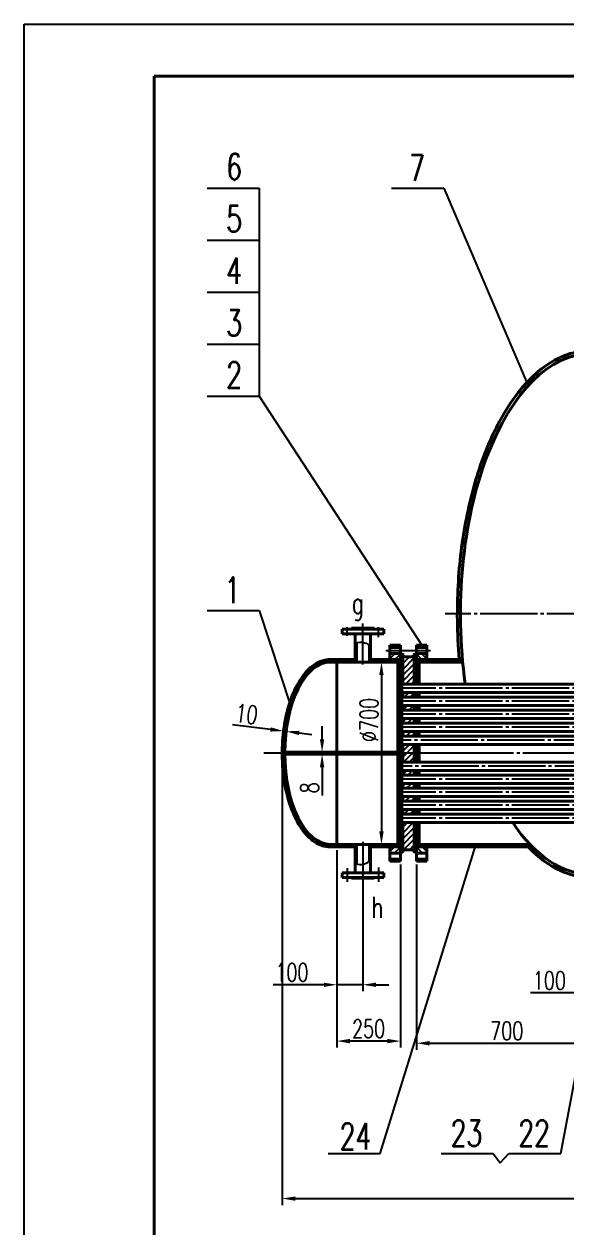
# Model space of a CAD drawing. Header units: millimetres. Extents: x -721 to -127, y -2839 to -2419.
# Drawn here: x -720.7 to -616.6, y -2650.3 to -2419.3 of the extents above; entities that cross this region are included whole.
import ezdxf

# ---------------------------------------------------------------- set-up
doc = ezdxf.new("R2010")
doc.units = ezdxf.units.MM
doc.linetypes.add('JIS_08_11', pattern=[12.8, 11, -0.6, 0.6, -0.6])
for name, color, linetype, lineweight in [('中心线', 4, 'JIS_08_11', 25), ('外壳线', 1, 'Continuous', 40), ('尺寸线', 2, 'Continuous', 25)]:
    doc.layers.add(name, color=color, linetype=linetype, lineweight=lineweight)
doc.styles.get("Standard").update_dxf_attribs({"font": 'romans.shx', "width": 0.707, "height": 3.5, "bigfont": 'hzfs.shx'})
doc.styles.add('文字', font='romans.shx', dxfattribs={"width": 0.707, "height": 4, "bigfont": 'hzfs.shx'})
doc.dimstyles.new('ISO-25', dxfattribs={"dimtxt": 2.5, "dimasz": 2.5, "dimexe": 1.25, "dimexo": 0.625, "dimtad": 1, "dimtxsty": 'Standard', "dimcen": 2.5, "dimadec": 0, "dimazin": 0, "dimtfac": 1, "dimtmove": 0, "dimatfit": 3, "dimfxl": 1, "dimarcsym": 0})
pattern_1 = [(45, (-157.7293, -2146.1789), (-0.561266, 0.561266), [])]

# ---------------------------------------------------------------- blocks, each defined once
blk = doc.blocks.new('*D467')
at = {"layer": 'Defpoints', "color": 0}
for p in [(-671.09, -2559.33), (-455.1, -2577.58), (-455.1, -2644.87)]:
    blk.add_point(p, dxfattribs=at)
at = {"layer": '尺寸线', "color": 0, "lineweight": -2}
for p, q in [((-671.09, -2559.96), (-671.09, -2646.12)), ((-455.1, -2578.21), (-455.1, -2646.12)), ((-668.59, -2644.87), (-457.6, -2644.87))]:
    blk.add_line(p, q, dxfattribs=at)
at = {"layer": '尺寸线', "color": 0}
for points in [[(-668.59, -2644.45), (-668.59, -2645.29), (-671.09, -2644.87)], [(-457.6, -2644.45), (-457.6, -2645.29), (-455.1, -2644.87)]]:
    blk.add_solid(points, dxfattribs=at)
at = {"layer": '尺寸线', "color": 0, "insert": (-563.47, -2642.49), "char_height": 3.5, "attachment_point": 5}
blk.add_mtext('~4320', dxfattribs=at)
blk = doc.blocks.new('*D468')
at = {"layer": 'Defpoints', "color": 0}
for p in [(-610.59, -2583.18), (-605.59, -2591.88), (-605.59, -2605.36)]:
    blk.add_point(p, dxfattribs=at)
at = {"layer": '尺寸线', "color": 0, "lineweight": -2}
for p, q in [((-610.59, -2583.81), (-610.59, -2606.61)), ((-605.59, -2592.51), (-605.59, -2606.61)), ((-613.09, -2605.36), (-623.4, -2605.36)), ((-605.59, -2605.36), (-610.59, -2605.36)), ((-603.09, -2605.36), (-600.59, -2605.36))]:
    blk.add_line(p, q, dxfattribs=at)
at = {"layer": '尺寸线', "color": 0}
for points in [[(-613.09, -2604.94), (-613.09, -2605.77), (-610.59, -2605.36)], [(-603.09, -2604.94), (-603.09, -2605.77), (-605.59, -2605.36)]]:
    blk.add_solid(points, dxfattribs=at)
at = {"layer": '尺寸线', "color": 0, "insert": (-619.77, -2602.98), "char_height": 3.5, "attachment_point": 5}
blk.add_mtext('100', dxfattribs=at)
blk = doc.blocks.new('*D456')
at = {"layer": 'Defpoints', "color": 0}
for p in [(-645.29, -2580.08), (-610.59, -2580.08), (-610.59, -2615.04)]:
    blk.add_point(p, dxfattribs=at)
at = {"layer": '尺寸线', "color": 0, "lineweight": -2}
for p, q in [((-645.29, -2580.71), (-645.29, -2616.29)), ((-610.59, -2580.71), (-610.59, -2616.29)), ((-642.79, -2615.04), (-613.09, -2615.04))]:
    blk.add_line(p, q, dxfattribs=at)
at = {"layer": '尺寸线', "color": 0}
for points in [[(-642.79, -2614.62), (-642.79, -2615.45), (-645.29, -2615.04)], [(-613.09, -2614.62), (-613.09, -2615.45), (-610.59, -2615.04)]]:
    blk.add_solid(points, dxfattribs=at)
at = {"layer": '尺寸线', "color": 0, "insert": (-627.94, -2612.66), "char_height": 3.5, "attachment_point": 5}
blk.add_mtext('700', dxfattribs=at)
blk = doc.blocks.new('*D476')
at = {"layer": 'Defpoints', "color": 0}
for p in [(-660.59, -2577.33), (-648.39, -2580.08), (-660.59, -2614.62)]:
    blk.add_point(p, dxfattribs=at)
at = {"layer": '尺寸线', "color": 0, "lineweight": -2}
for p, q in [((-660.59, -2577.96), (-660.59, -2615.87)), ((-648.39, -2580.71), (-648.39, -2615.87)), ((-650.89, -2614.62), (-658.09, -2614.62))]:
    blk.add_line(p, q, dxfattribs=at)
at = {"layer": '尺寸线', "color": 0}
for points in [[(-658.09, -2614.2), (-658.09, -2615.04), (-660.59, -2614.62)], [(-650.89, -2614.2), (-650.89, -2615.04), (-648.39, -2614.62)]]:
    blk.add_solid(points, dxfattribs=at)
at = {"layer": '尺寸线', "color": 0, "insert": (-654.49, -2612.25), "char_height": 3.5, "attachment_point": 5}
blk.add_mtext('250', dxfattribs=at)
blk = doc.blocks.new('*D477')
at = {"layer": 'Defpoints', "color": 0}
for p in [(-660.59, -2577.33), (-655.59, -2577.33), (-655.59, -2603.8)]:
    blk.add_point(p, dxfattribs=at)
at = {"layer": '尺寸线', "color": 0, "lineweight": -2}
for p, q in [((-660.59, -2577.96), (-660.59, -2605.05)), ((-655.59, -2577.96), (-655.59, -2605.05)), ((-663.09, -2603.8), (-672.85, -2603.8)), ((-655.59, -2603.8), (-660.59, -2603.8)), ((-653.09, -2603.8), (-650.59, -2603.8))]:
    blk.add_line(p, q, dxfattribs=at)
at = {"layer": '尺寸线', "color": 0}
for points in [[(-663.09, -2603.39), (-663.09, -2604.22), (-660.59, -2603.8)], [(-653.09, -2603.39), (-653.09, -2604.22), (-655.59, -2603.8)]]:
    blk.add_solid(points, dxfattribs=at)
at = {"layer": '尺寸线', "color": 0, "insert": (-669.22, -2601.43), "char_height": 3.5, "attachment_point": 5}
blk.add_mtext('100', dxfattribs=at)
blk = doc.blocks.new('*D466')
at = {"layer": 'Defpoints', "color": 0}
for p in [(-654.09, -2541.83), (-654.09, -2576.83), (-652.02, -2576.83)]:
    blk.add_point(p, dxfattribs=at)
at = {"layer": '尺寸线', "color": 0, "lineweight": -2}
for p, q in [((-653.47, -2541.83), (-650.77, -2541.83)), ((-652.02, -2544.33), (-652.02, -2574.33)), ((-653.47, -2576.83), (-650.77, -2576.83))]:
    blk.add_line(p, q, dxfattribs=at)
at = {"layer": '尺寸线', "color": 0}
for points in [[(-652.44, -2544.33), (-651.6, -2544.33), (-652.02, -2541.83)], [(-652.44, -2574.33), (-651.6, -2574.33), (-652.02, -2576.83)]]:
    blk.add_solid(points, dxfattribs=at)
at = {"layer": '尺寸线', "color": 0, "insert": (-654.4, -2552.94), "char_height": 3.5, "attachment_point": 5, "rotation": 90}
blk.add_mtext('%%C700', dxfattribs=at)
blk = doc.blocks.new('*D453')
at = {"layer": 'Defpoints', "color": 0}
for p in [(-670.83, -2555.07), (-670.83, -2555.07), (-670.33, -2555.13)]:
    blk.add_point(p, dxfattribs=at)
at = {"layer": '尺寸线', "color": 0, "lineweight": -2}
for p, q in [((-673.32, -2554.76), (-680.66, -2553.85)), ((-670.33, -2555.13), (-670.83, -2555.07)), ((-670.91, -2555.69), (-670.99, -2556.31)), ((-670.41, -2555.75), (-670.49, -2556.37)), ((-667.85, -2555.44), (-665.37, -2555.74))]:
    blk.add_line(p, q, dxfattribs=at)
at = {"layer": '尺寸线', "color": 0}
for points in [[(-673.26, -2554.35), (-673.37, -2555.17), (-670.83, -2555.07)], [(-667.8, -2555.02), (-667.9, -2555.85), (-670.33, -2555.13)]]:
    blk.add_solid(points, dxfattribs=at)
at = {"layer": '尺寸线', "color": 0, "insert": (-677.94, -2551.8), "char_height": 3.5, "attachment_point": 5, "rotation": 352.9512}
blk.add_mtext('10', dxfattribs=at)
blk = doc.blocks.new('*D454')
at = {"layer": 'Defpoints', "color": 0}
for p in [(-663.43, -2559.13), (-663.43, -2559.13), (-663.43, -2559.53)]:
    blk.add_point(p, dxfattribs=at)
at = {"layer": '尺寸线', "color": 0, "lineweight": -2}
for p, q in [((-663.43, -2556.63), (-663.43, -2554.13)), ((-664.05, -2559.13), (-664.68, -2559.13)), ((-664.05, -2559.53), (-664.68, -2559.53)), ((-663.43, -2559.13), (-663.43, -2559.53)), ((-663.43, -2562.03), (-663.43, -2567.43))]:
    blk.add_line(p, q, dxfattribs=at)
at = {"layer": '尺寸线', "color": 0}
for points in [[(-663.85, -2556.63), (-663.01, -2556.63), (-663.43, -2559.13)], [(-663.85, -2562.03), (-663.01, -2562.03), (-663.43, -2559.53)]]:
    blk.add_solid(points, dxfattribs=at)
at = {"layer": '尺寸线', "color": 0, "insert": (-665.8, -2565.98), "char_height": 3.5, "attachment_point": 5, "rotation": 90}
blk.add_mtext('8', dxfattribs=at)

msp = doc.modelspace()

# ---------------------------------------------------------------- hatches: boundary and pattern name
at = {"layer": '尺寸线'}
h = msp.add_hatch(dxfattribs=at)
h.set_pattern_fill('ANSI31', color=256, scale=0.25, style=0)
h.set_pattern_definition(pattern_1)
h.paths.add_polyline_path([(-648.394, -2538.583), (-650.394, -2538.583), (-650.394, -2539.008), (-648.394, -2539.008)])
h.paths.add_polyline_path([(-648.394, -2540.158), (-650.394, -2540.158), (-650.394, -2541.333), (-648.394, -2541.333)])
h.paths.add_polyline_path([(-648.394, -2577.333), (-650.394, -2577.333), (-650.394, -2578.508), (-648.394, -2578.508)])
h.paths.add_polyline_path([(-648.394, -2579.658), (-650.394, -2579.658), (-650.394, -2580.083), (-648.394, -2580.083)])
h = msp.add_hatch(dxfattribs=at)
h.set_pattern_fill('ANSI31', color=256, scale=0.25, style=0)
h.set_pattern_definition([(135, (-1135.9589, -2146.1789), (0.561266, 0.561266), [])])
h.paths.add_polyline_path([(-645.294, -2538.583), (-643.294, -2538.583), (-643.294, -2539.008), (-645.294, -2539.008)])
h.paths.add_polyline_path([(-645.294, -2540.158), (-643.294, -2540.158), (-643.294, -2541.333), (-645.294, -2541.333)])
h.paths.add_polyline_path([(-645.294, -2577.333), (-643.294, -2577.333), (-643.294, -2578.508), (-645.294, -2578.508)])
h.paths.add_polyline_path([(-645.294, -2579.658), (-643.294, -2579.658), (-643.294, -2580.083), (-645.294, -2580.083)])
h = msp.add_hatch(dxfattribs=at)
h.set_pattern_fill('ANSI31', color=256, scale=0.1, angle=90, style=0)
h.set_pattern_definition([(135, (-157.72933, -2146.17894), (-0.2245064, -0.2245064), [])])
h.paths.add_polyline_path([(-648.094, -2540.708), (-647.794, -2540.708), (-647.794, -2540.458), (-648.394, -2540.158), (-648.394, -2541.833), (-648.094, -2541.833)])
h.paths.add_polyline_path([(-648.394, -2578.508), (-647.794, -2578.208), (-647.794, -2577.958), (-648.094, -2577.958), (-648.094, -2576.833), (-648.394, -2576.833)])
h = msp.add_hatch(dxfattribs=at)
h.set_pattern_fill('ANSI31', color=256, scale=0.25, style=0)
h.set_pattern_definition(pattern_1)
h.paths.add_polyline_path([(-645.744, -2540.808), (-647.944, -2540.808), (-647.944, -2546.033), (-645.744, -2546.033)])
h.paths.add_polyline_path([(-645.744, -2547.633), (-647.944, -2547.633), (-647.944, -2548.533), (-645.744, -2548.533)])
h.paths.add_polyline_path([(-645.744, -2550.133), (-647.944, -2550.133), (-647.944, -2551.033), (-645.744, -2551.033)])
h.paths.add_polyline_path([(-645.744, -2552.633), (-647.944, -2552.633), (-647.944, -2553.533), (-645.744, -2553.533)])
h.paths.add_polyline_path([(-645.744, -2555.133), (-647.944, -2555.133), (-647.944, -2556.033), (-645.744, -2556.033)])
h.paths.add_polyline_path([(-645.744, -2557.633), (-647.944, -2557.633), (-647.944, -2559.133), (-647.744, -2559.133), (-647.744, -2559.333), (-645.744, -2559.333)])
h.paths.add_polyline_path([(-645.744, -2559.333), (-647.744, -2559.333), (-647.744, -2559.533), (-647.944, -2559.533), (-647.944, -2561.033), (-645.744, -2561.033)])
h.paths.add_polyline_path([(-645.744, -2562.633), (-647.944, -2562.633), (-647.944, -2563.533), (-645.744, -2563.533)])
h.paths.add_polyline_path([(-645.744, -2565.133), (-647.944, -2565.133), (-647.944, -2566.033), (-645.744, -2566.033)])
h.paths.add_polyline_path([(-645.744, -2567.633), (-647.944, -2567.633), (-647.944, -2568.533), (-645.744, -2568.533)])
h.paths.add_polyline_path([(-645.744, -2570.133), (-647.944, -2570.133), (-647.944, -2571.033), (-645.744, -2571.033)])
h.paths.add_polyline_path([(-645.744, -2572.633), (-647.944, -2572.633), (-647.944, -2577.858), (-645.744, -2577.858)])
h = msp.add_hatch(dxfattribs=at)
h.set_pattern_fill('ANSI31', color=256, scale=0.1, angle=90, style=0)
h.set_pattern_definition([(45, (-1135.9589, -2146.17894), (0.2245064, -0.2245064), [])])
h.paths.add_polyline_path([(-645.594, -2540.708), (-645.894, -2540.708), (-645.894, -2540.458), (-645.294, -2540.158), (-645.294, -2541.833), (-645.594, -2541.833)])
h.paths.add_polyline_path([(-645.294, -2578.508), (-645.894, -2578.208), (-645.894, -2577.958), (-645.594, -2577.958), (-645.594, -2576.833), (-645.294, -2576.833)])

# ---------------------------------------------------------------- linework, layer by layer
at = {"layer": '中心线'}
for p, q in [((-655.594, -2542.304), (-655.594, -2534.44)), ((-455.636, -2532.583), (-639.759, -2532.583)), ((-658.594, -2536.796), (-658.594, -2535.144)), ((-652.594, -2537.043), (-652.594, -2535.09)), ((-651.159, -2539.583), (-642.582, -2539.583)), ((-487.944, -2546.833), (-648.094, -2546.833)), ((-487.944, -2549.333), (-648.094, -2549.333)), ((-487.944, -2551.833), (-648.094, -2551.833)), ((-487.944, -2554.333), (-648.094, -2554.333)), ((-607.883, -2556.833), (-648.094, -2556.833)), ((-473.038, -2559.333), (-674.615, -2559.333)), ((-636.916, -2559.333), (-648.472, -2559.333)), ((-607.726, -2561.833), (-648.094, -2561.833)), ((-487.944, -2564.333), (-648.094, -2564.333)), ((-487.944, -2566.833), (-648.094, -2566.833)), ((-487.944, -2569.333), (-648.094, -2569.333)), ((-487.944, -2571.833), (-648.094, -2571.833)), ((-655.594, -2576.34), (-655.594, -2585.095)), ((-658.594, -2581.383), (-658.594, -2584.024)), ((-652.594, -2581.277), (-652.594, -2584.002))]:
    msp.add_line(p, q, dxfattribs=at)
at = {"layer": '外壳线'}
for p, q in [((-695.688, -2429.271), (-136.688, -2429.271)), ((-695.688, -2829.271), (-695.688, -2429.271)), ((-659.594, -2535.483), (-651.594, -2535.483)), ((-659.594, -2535.483), (-651.594, -2535.483)), ((-659.594, -2535.483), (-659.594, -2536.383)), ((-659.594, -2536.383), (-651.594, -2536.383)), ((-657.794, -2535.333), (-653.394, -2535.333)), ((-657.794, -2535.333), (-657.794, -2535.483)), ((-657.094, -2536.383), (-657.094, -2541.833)), ((-654.094, -2541.833), (-654.094, -2536.383)), ((-653.394, -2535.333), (-653.394, -2535.483)), ((-651.594, -2535.483), (-651.594, -2536.383)), ((-656.844, -2541.833), (-656.844, -2538.13)), ((-654.344, -2541.833), (-654.344, -2538.604)), ((-648.394, -2538.583), (-650.394, -2538.583)), ((-650.394, -2538.583), (-650.394, -2541.333)), ((-650.394, -2539.008), (-648.394, -2539.008)), ((-648.394, -2538.583), (-648.394, -2559.133)), ((-645.294, -2538.583), (-643.294, -2538.583)), ((-645.294, -2538.583), (-645.294, -2546.033)), ((-643.294, -2539.008), (-645.294, -2539.008)), ((-643.294, -2538.583), (-643.294, -2541.333)), ((-661.844, -2541.333), (-657.094, -2541.333)), ((-660.594, -2541.333), (-660.594, -2559.133)), ((-654.094, -2541.333), (-648.394, -2541.333)), ((-650.394, -2540.158), (-648.394, -2540.158)), ((-648.894, -2541.333), (-648.894, -2559.133)), ((-648.394, -2540.158), (-647.794, -2540.458)), ((-647.794, -2540.708), (-648.094, -2540.708)), ((-648.094, -2540.708), (-648.094, -2559.133)), ((-647.944, -2540.708), (-647.944, -2546.033)), ((-645.744, -2540.808), (-647.944, -2540.808)), ((-647.944, -2540.808), (-647.944, -2546.033)), ((-647.944, -2540.808), (-645.744, -2540.808)), ((-647.794, -2540.458), (-647.794, -2540.808)), ((-645.294, -2540.158), (-645.894, -2540.458)), ((-645.894, -2540.458), (-645.894, -2540.808)), ((-645.894, -2540.708), (-645.294, -2540.708)), ((-645.744, -2540.708), (-645.744, -2546.033)), ((-645.594, -2540.708), (-645.594, -2546.033)), ((-643.294, -2540.158), (-645.294, -2540.158)), ((-645.294, -2541.333), (-636.458, -2541.333)), ((-644.794, -2541.333), (-644.794, -2546.033)), ((-661.844, -2541.833), (-648.094, -2541.833)), ((-645.744, -2541.833), (-636.413, -2541.833)), ((-644.262, -2541.833), (-644.262, -2541.833)), ((-487.944, -2546.033), (-648.094, -2546.033)), ((-487.944, -2547.633), (-648.094, -2547.633)), ((-647.944, -2547.633), (-647.944, -2548.533)), ((-645.744, -2547.633), (-645.744, -2548.533)), ((-645.594, -2547.633), (-645.594, -2548.533)), ((-645.294, -2547.633), (-645.294, -2548.533)), ((-644.794, -2547.633), (-644.794, -2548.533)), ((-487.944, -2548.533), (-648.094, -2548.533)), ((-487.944, -2550.133), (-648.094, -2550.133)), ((-647.944, -2550.133), (-647.944, -2551.033)), ((-645.744, -2550.133), (-645.744, -2551.033)), ((-645.594, -2550.133), (-645.594, -2551.033)), ((-645.294, -2550.133), (-645.294, -2551.033)), ((-644.794, -2550.133), (-644.794, -2551.033)), ((-487.944, -2551.033), (-648.094, -2551.033)), ((-487.944, -2552.633), (-648.094, -2552.633)), ((-647.944, -2552.633), (-647.944, -2553.533)), ((-645.744, -2552.633), (-645.744, -2553.533)), ((-645.594, -2552.633), (-645.594, -2553.533)), ((-645.294, -2552.633), (-645.294, -2553.533)), ((-644.794, -2552.633), (-644.794, -2553.533)), ((-487.944, -2553.533), (-648.094, -2553.533)), ((-487.944, -2555.133), (-648.094, -2555.133)), ((-647.944, -2555.133), (-647.944, -2556.033)), ((-645.744, -2555.133), (-645.744, -2556.033)), ((-645.594, -2555.133), (-645.594, -2556.033)), ((-645.294, -2555.133), (-645.294, -2556.033)), ((-644.794, -2555.133), (-644.794, -2556.033)), ((-487.944, -2556.033), (-648.094, -2556.033)), ((-608.648, -2557.633), (-648.094, -2557.633)), ((-647.944, -2557.633), (-647.944, -2559.133)), ((-645.744, -2557.633), (-645.744, -2559.333)), ((-645.594, -2557.633), (-645.594, -2559.333)), ((-645.294, -2557.633), (-645.294, -2559.333)), ((-644.794, -2557.633), (-644.794, -2559.333)), ((-647.744, -2559.133), (-670.594, -2559.133)), ((-647.744, -2559.533), (-670.594, -2559.533)), ((-660.594, -2559.533), (-660.594, -2577.333)), ((-648.894, -2577.333), (-648.894, -2559.533)), ((-648.394, -2580.083), (-648.394, -2559.533)), ((-648.094, -2577.958), (-648.094, -2559.533)), ((-648.094, -2577.958), (-648.094, -2559.533)), ((-647.944, -2559.533), (-647.944, -2561.033)), ((-647.744, -2559.133), (-647.744, -2559.533)), ((-645.744, -2561.033), (-645.744, -2559.333)), ((-645.594, -2561.033), (-645.594, -2559.333)), ((-645.294, -2561.033), (-645.294, -2559.333)), ((-644.794, -2561.033), (-644.794, -2559.333)), ((-608.615, -2561.033), (-648.094, -2561.033)), ((-487.944, -2562.633), (-648.094, -2562.633)), ((-487.944, -2563.533), (-648.094, -2563.533)), ((-647.944, -2562.633), (-647.944, -2563.533)), ((-645.744, -2563.533), (-645.744, -2562.633)), ((-645.594, -2563.533), (-645.594, -2562.633)), ((-645.294, -2563.533), (-645.294, -2562.633)), ((-644.794, -2563.533), (-644.794, -2562.633)), ((-487.944, -2565.133), (-648.094, -2565.133)), ((-487.944, -2566.033), (-648.094, -2566.033)), ((-647.944, -2565.133), (-647.944, -2566.033)), ((-645.744, -2566.033), (-645.744, -2565.133)), ((-645.594, -2566.033), (-645.594, -2565.133)), ((-645.294, -2566.033), (-645.294, -2565.133)), ((-644.794, -2566.033), (-644.794, -2565.133)), ((-487.944, -2567.633), (-648.094, -2567.633)), ((-605.744, -2568.533), (-648.094, -2568.533)), ((-647.944, -2567.633), (-647.944, -2568.533)), ((-645.744, -2568.533), (-645.744, -2567.633)), ((-645.594, -2568.533), (-645.594, -2567.633)), ((-645.294, -2568.533), (-645.294, -2567.633)), ((-644.794, -2568.533), (-644.794, -2567.633)), ((-605.744, -2570.133), (-648.094, -2570.133)), ((-572.494, -2571.033), (-648.094, -2571.033)), ((-647.944, -2570.133), (-647.944, -2571.033)), ((-645.744, -2571.033), (-645.744, -2570.133)), ((-645.594, -2571.033), (-645.594, -2570.133)), ((-645.294, -2571.033), (-645.294, -2570.133)), ((-644.794, -2571.033), (-644.794, -2570.133)), ((-487.944, -2572.633), (-648.094, -2572.633)), ((-647.944, -2577.858), (-647.944, -2572.633)), ((-647.944, -2577.958), (-647.944, -2572.633)), ((-645.744, -2577.958), (-645.744, -2572.633)), ((-645.594, -2577.958), (-645.594, -2572.633)), ((-645.294, -2580.083), (-645.294, -2572.633)), ((-644.794, -2577.333), (-644.794, -2572.633)), ((-661.844, -2576.833), (-647.944, -2576.833)), ((-661.844, -2577.333), (-658.344, -2577.333)), ((-660.594, -2577.333), (-658.344, -2577.333)), ((-660.594, -2577.333), (-657.094, -2577.333)), ((-657.094, -2582.283), (-657.094, -2576.833)), ((-656.844, -2576.833), (-656.844, -2580.537)), ((-654.344, -2576.833), (-654.344, -2580.062)), ((-654.094, -2576.833), (-654.094, -2582.283)), ((-654.094, -2577.333), (-648.394, -2577.333)), ((-650.394, -2580.083), (-650.394, -2577.333)), ((-648.394, -2578.508), (-647.794, -2578.208)), ((-647.794, -2577.958), (-648.094, -2577.958)), ((-645.744, -2577.858), (-647.944, -2577.858)), ((-647.944, -2577.858), (-645.744, -2577.858)), ((-647.794, -2578.208), (-647.794, -2577.858)), ((-645.894, -2578.208), (-645.894, -2577.858)), ((-645.894, -2577.958), (-645.294, -2577.958)), ((-645.294, -2578.508), (-645.894, -2578.208)), ((-645.744, -2576.833), (-644.262, -2576.833)), ((-645.294, -2577.333), (-622.996, -2577.333)), ((-644.262, -2576.833), (-623.484, -2576.833)), ((-644.262, -2576.833), (-644.262, -2576.833)), ((-643.294, -2580.083), (-643.294, -2577.333)), ((-650.394, -2578.508), (-648.394, -2578.508)), ((-650.394, -2579.658), (-648.394, -2579.658)), ((-648.394, -2580.083), (-650.394, -2580.083)), ((-643.294, -2578.508), (-645.294, -2578.508)), ((-643.294, -2579.658), (-645.294, -2579.658)), ((-645.294, -2580.083), (-643.294, -2580.083)), ((-659.594, -2582.283), (-651.594, -2582.283)), ((-659.594, -2583.183), (-659.594, -2582.283)), ((-651.594, -2583.183), (-651.594, -2582.283)), ((-659.594, -2583.183), (-651.594, -2583.183)), ((-659.594, -2583.183), (-651.594, -2583.183)), ((-657.794, -2583.333), (-657.794, -2583.183)), ((-657.794, -2583.333), (-653.394, -2583.333)), ((-653.394, -2583.333), (-653.394, -2583.183))]:
    msp.add_line(p, q, dxfattribs=at)
for start_param, end_param in [(3.1415927, 4.9847436), (5.6413528, 6.2831853)]:
    msp.add_ellipse((-611.844, -2532.583), major_axis=(0, -50), ratio=0.5, start_param=start_param, end_param=end_param, dxfattribs=at)
at = {"layer": '外壳线', "extrusion": (0, 0, -1)}
msp.add_ellipse((-661.844, -2559.333), major_axis=(0, 17.5), ratio=0.5, start_param=3.1415927, end_param=6.2831853, dxfattribs=at)
at = {"layer": '外壳线'}
for points, knots in [([(-611.844, -2481.983), (-613.017, -2481.983), (-614.191, -2482.141), (-616.508, -2482.768), (-617.652, -2483.236), (-620.979, -2485.068), (-623.086, -2486.862), (-626.97, -2491.456), (-628.748, -2494.257), (-631.868, -2500.674), (-633.209, -2504.29), (-635.37, -2512.089), (-636.189, -2516.272), (-637.25, -2524.917), (-637.491, -2529.379), (-637.405, -2536.343), (-637.279, -2538.854), (-637.06, -2541.333)], [3.1415927, 3.1415927, 3.1415927, 3.1415927, 3.2759459, 3.2759459, 3.4102991, 3.4102991, 3.6756636, 3.6756636, 3.9410281, 3.9410281, 4.2063926, 4.2063926, 4.4717571, 4.4717571, 4.7371216, 4.7371216, 4.8872247, 4.8872247, 4.8872247, 4.8872247]), ([(-661.844, -2577.333), (-662.362, -2577.333), (-662.88, -2577.25), (-663.892, -2576.925), (-664.386, -2576.683), (-665.78, -2575.763), (-666.63, -2574.888), (-668.142, -2572.7), (-668.804, -2571.385), (-669.895, -2568.433), (-670.324, -2566.795), (-670.913, -2563.342), (-671.073, -2561.527), (-671.111, -2557.886), (-670.989, -2556.06), (-670.474, -2552.562), (-670.08, -2550.891), (-669.053, -2547.853), (-668.42, -2546.486), (-666.96, -2544.18), (-666.134, -2543.24), (-664.625, -2542.101), (-663.982, -2541.761), (-662.834, -2541.409), (-662.339, -2541.333), (-661.844, -2541.333)], [3.1415927, 3.1415927, 3.1415927, 3.1415927, 3.3009587, 3.3009587, 3.4603247, 3.4603247, 3.7680823, 3.7680823, 4.0758399, 4.0758399, 4.3835975, 4.3835975, 4.6913551, 4.6913551, 4.9991127, 4.9991127, 5.3068702, 5.3068702, 5.6146278, 5.6146278, 5.9223854, 5.9223854, 6.1308867, 6.1308867, 6.2831853, 6.2831853, 6.2831853, 6.2831853]), ([(-623.836, -2577.333), (-621.86, -2579.394), (-619.735, -2580.95), (-616.042, -2582.596), (-614.52, -2582.999), (-612.608, -2583.167), (-612.226, -2583.183), (-611.844, -2583.183)], [5.80253546, 5.80253546, 5.80253546, 5.80253546, 6.06394409, 6.06394409, 6.23947248, 6.23947248, 6.28318531, 6.28318531, 6.28318531, 6.28318531])]:
    msp.add_open_spline(points, degree=3, knots=knots, dxfattribs=at)
at = {"layer": '尺寸线'}
for p, q in [((-720.688, -2419.271), (-126.688, -2419.271)), ((-720.688, -2839.271), (-720.688, -2419.271)), ((-685.538, -2450.776), (-675.538, -2450.776)), ((-675.538, -2450.776), (-675.538, -2490.776)), ((-650.066, -2450.776), (-640.066, -2450.776)), ((-640.066, -2450.776), (-623.977, -2488.411)), ((-685.538, -2460.776), (-675.538, -2460.776)), ((-685.538, -2470.776), (-675.538, -2470.776)), ((-685.538, -2480.776), (-675.538, -2480.776)), ((-685.538, -2490.776), (-675.538, -2490.776)), ((-675.538, -2490.776), (-644.141, -2538.777)), ((-685.538, -2531.918), (-675.538, -2531.918)), ((-675.538, -2531.918), (-669.518, -2550.132)), ((-652.244, -2636.199), (-633.934, -2577.169)), ((-617.556, -2636.199), (-608.594, -2588.49)), ((-662.244, -2636.199), (-652.244, -2636.199)), ((-640.556, -2636.199), (-630.556, -2636.199)), ((-630.556, -2636.199), (-629.217, -2637.984)), ((-629.217, -2637.984), (-627.556, -2636.199)), ((-627.556, -2636.199), (-617.556, -2636.199))]:
    msp.add_line(p, q, dxfattribs=at)
for points in [[(-657.094, -2538.215), (-656.31, -2537.929), (-655.561, -2537.994), (-654.839, -2538.205), (-654.094, -2538.794)], [(-657.094, -2580.452), (-656.31, -2580.737), (-655.561, -2580.673), (-654.839, -2580.461), (-654.094, -2579.872)]]:
    msp.add_open_spline(points, degree=3, knots=[4.1117854, 4.1117854, 4.1117854, 4.1117854, 6.3143665, 8.6803302, 8.6803302, 8.6803302, 8.6803302], dxfattribs=at)

# ---------------------------------------------------------------- texts
at = {"layer": '尺寸线', "char_height": 5, "attachment_point": 5}
for s, insert, width in [('6', (-680.322, -2446.675), 11.85318), ('7', (-645.198, -2446.889), 10), ('5', (-680.322, -2456.675), 11.85318), ('4', (-680.322, -2466.675), 11.85318), ('3', (-680.322, -2476.675), 11.85318), ('2', (-680.322, -2486.675), 11.85318), ('1', (-680.67, -2528.032), 10), ('24', (-657.022, -2632.917), 11.85318), ('23', (-635.687, -2632.312), 10), ('22', (-622.687, -2632.312), 10)]:
    msp.add_mtext(s, dxfattribs=dict(at, insert=insert, width=width))
at = {"layer": '尺寸线', "char_height": 4, "width": 3.13148, "attachment_point": 1, "style": '文字'}
for s, insert in [('g', (-657.721, -2528.471)), ('h', (-653.965, -2586.933))]:
    msp.add_mtext(s, dxfattribs=dict(at, insert=insert))

# ---------------------------------------------------------------- dimensions: what is measured, and where the dimension line sits
at = {"layer": '尺寸线'}
for base, p1, p2, angle, text, picture, middle, dimtype in [((-652.022, -2576.833), (-654.094, -2541.833), (-654.094, -2576.833), 90, '%%C700', '*D466', (-652.022, -2552.937), 160), ((-670.834, -2555.068), (-670.332, -2555.13), (-670.834, -2555.068), 172.95122, '10', '*D453', (-678.229, -2554.153), 161), ((-663.43, -2559.133), (-663.43, -2559.533), (-663.43, -2559.133), 90, '8', '*D454', (-663.43, -2565.983), 160)]:
    dim = msp.add_linear_dim(base=base, p1=p1, p2=p2, angle=angle, text=text, dimstyle='ISO-25', dxfattribs=at)
    dim.commit()
    dim.dimension.update_dxf_attribs({"geometry": picture, "text_midpoint": middle, "dimtype": dimtype})
for base, p1, p2, text, picture, middle in [((-455.095, -2644.869), (-671.094, -2559.333), (-455.095, -2577.583), '~4320', '*D467', (-563.475, -2644.869)), ((-655.594, -2603.803), (-660.594, -2577.333), (-655.594, -2577.333), '100', '*D477', (-669.224, -2603.803)), ((-605.594, -2605.358), (-610.594, -2583.183), (-605.594, -2591.883), '100', '*D468', (-619.773, -2605.358))]:
    dim = msp.add_linear_dim(base=base, p1=p1, p2=p2, text=text, dimstyle='ISO-25', dxfattribs=at)
    dim.commit()
    dim.dimension.update_dxf_attribs({"geometry": picture, "text_midpoint": middle, "dimtype": 160})
for base, p1, p2, text, picture, middle in [((-660.594, -2614.621), (-648.394, -2580.083), (-660.594, -2577.333), '250', '*D476', (-654.494, -2612.246)), ((-610.594, -2615.038), (-645.294, -2580.083), (-610.594, -2580.083), '700', '*D456', (-627.944, -2612.663))]:
    dim = msp.add_linear_dim(base=base, p1=p1, p2=p2, text=text, dimstyle='ISO-25', dxfattribs=at)
    dim.commit()
    dim.dimension.update_dxf_attribs({"geometry": picture, "text_midpoint": middle})

doc.saveas('drawing.dxf')
